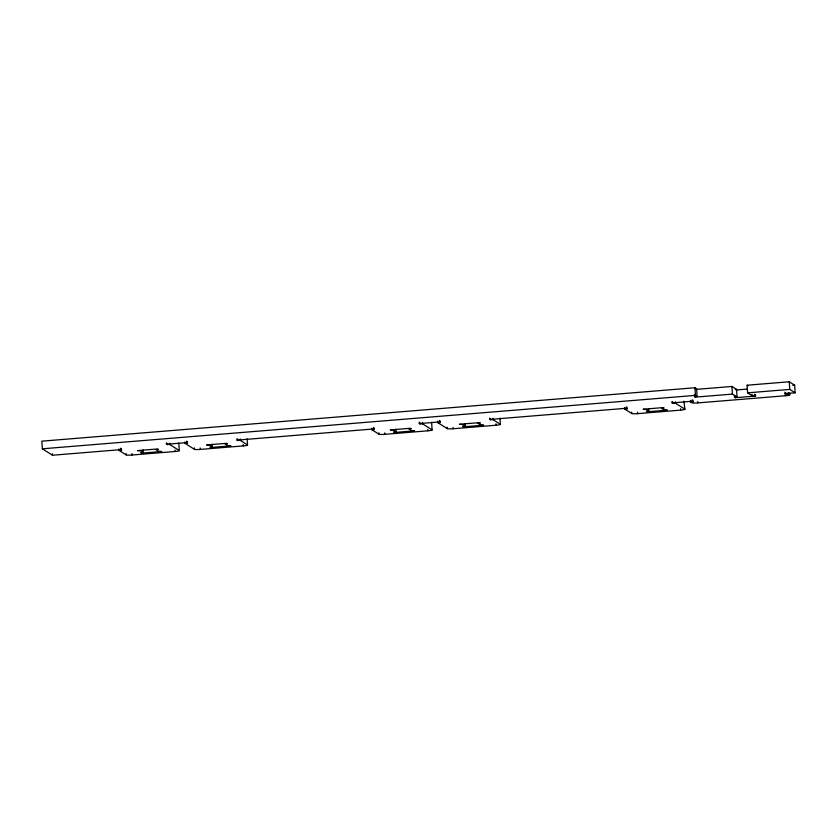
<?xml version="1.0" encoding="UTF-8"?>
<svg xmlns="http://www.w3.org/2000/svg" width="837" height="837" viewBox="0 0 837 837"><rect width="100%" height="100%" fill="white"/><g stroke="black" fill="none" stroke-linecap="round" stroke-linejoin="round"><path stroke-width="1.26" d="M694.428 394.698L694.543 396.612L697.075 396.403L696.583 388.766L694.961 387.74L41.85 441.172L42.342 448.81L52.48 455.234L120.737 449.647L121.553 450.16L121.459 448.737M695.16 388.881L696.583 388.766M697.179 389.299L731.946 386.453L736.539 389.372L737.031 397L734.509 397.209L734.415 395.775M755.445 394.635L755.539 396.068L752.201 395.765L747.608 392.846L747.117 385.219L789.249 381.766L794.658 385.198L795.15 392.825L785.033 393.652L784.949 392.229M735.273 389.477L736.539 389.372M736.089 389.99L747.462 389.059M792.765 385.344L794.658 385.198M42.342 448.81L695.453 395.378L697.075 396.403M694.543 396.612L695.359 397.125L732.438 394.091L737.031 397M747.608 392.846L789.741 389.404L795.15 392.825M166.385 442.836L166.479 444.259L186.703 442.606L187.519 443.118L187.425 441.695M419.201 422.151L419.295 423.574L439.519 421.921L440.335 422.434L440.241 421.011M672.017 401.467L672.111 402.89L692.335 401.237L693.151 401.75L693.057 400.327M734.509 397.209L735.315 397.721L755.539 396.068M166.479 444.259L169.817 444.573L179.285 450.568L178.815 443.411M184.893 441.894L184.987 443.328L187.519 443.118M419.295 423.574L422.633 423.888L432.101 429.883L431.599 422.246A5.127 0.575 -3.7 0 1 430.982 422.664M437.709 421.21L437.803 422.643L440.335 422.434M672.111 402.89L675.449 403.204L684.917 409.199L683.85 401.205M690.525 400.525L690.619 401.959L693.151 401.75M785.033 393.652L789.72 394.813L789.594 392.909M236.944 438.703L237.038 440.136L373.564 428.962L374.369 429.475L374.275 428.052M489.76 418.019L489.854 419.452L626.379 408.278L627.185 408.791L627.091 407.368M118.938 448.935L119.021 450.369L121.553 450.16M237.038 440.136L240.376 440.44L247.543 444.981L247.145 438.776M371.754 428.251L371.837 429.684L374.369 429.475M489.854 419.452L493.192 419.755L500.359 424.296L499.961 418.092M624.569 407.567L624.653 409L627.185 408.791M690.619 401.959L691.969 402.817A5.127 0.575 -3.7 0 0 697.828 402.911L785.472 395.744A5.127 0.575 -3.7 0 0 789.72 394.813M143.242 452.451L140.71 452.66L141.526 453.173L161.75 451.52L158.413 451.206L155.975 449.668L158.507 449.459L157.691 448.946L137.467 450.599L140.815 450.913L143.242 452.451L143.075 449.908M212.347 446.801L209.815 447.01L210.631 447.523L230.855 445.859L227.518 445.556L225.08 444.018L227.612 443.809L226.796 443.296L206.572 444.949L209.909 445.253L212.347 446.801L212.179 444.259M396.058 431.766L393.526 431.976L394.342 432.488L414.566 430.835L411.229 430.532L408.791 428.983L411.323 428.774L410.517 428.262L390.283 429.915L393.631 430.228L396.058 431.766L395.891 429.224M465.163 426.117L462.631 426.326L463.447 426.839L483.671 425.186L480.333 424.872L477.896 423.334L480.428 423.124L479.611 422.612L459.387 424.265L462.725 424.568L465.163 426.117L464.995 423.574M648.874 411.082L646.352 411.291L647.158 411.804L667.382 410.151L664.044 409.848L661.607 408.299L664.139 408.09L663.333 407.577L643.098 409.23L646.446 409.544L648.874 411.082L648.706 408.54M119.021 450.369L126.188 454.909A5.127 0.575 -3.7 0 0 132.058 455.014L175.038 451.499A5.127 0.575 -3.7 0 0 179.285 450.568M184.987 443.328L194.446 449.323A5.127 0.575 -3.7 0 0 200.315 449.427L243.295 445.912A5.127 0.575 -3.7 0 0 247.543 444.981M371.837 429.684L379.004 434.225A5.127 0.575 -3.7 0 0 384.874 434.33L427.853 430.814A5.127 0.575 -3.7 0 0 432.101 429.883M437.803 422.643L447.272 428.638A5.127 0.575 -3.7 0 0 453.131 428.743L496.111 425.227A5.127 0.575 -3.7 0 0 500.359 424.296M624.653 409L631.82 413.541A5.127 0.575 -3.7 0 0 637.689 413.645L680.669 410.13A5.127 0.575 -3.7 0 0 684.917 409.199M747.117 385.219L747.975 385.763M789.249 381.766L789.741 389.404M788.287 392.532L788.381 393.965M785.755 392.741L785.849 394.164M785.378 394.311L785.472 395.744M754.639 394.122L754.733 395.556M752.107 394.332L752.201 395.765M735.221 396.288L735.315 397.721M731.946 386.453L732.438 394.091M697.734 401.478L697.828 402.911M694.961 387.74L695.453 395.378M695.265 395.692L695.359 397.125M692.241 399.804L692.335 401.237M680.575 408.697L680.669 410.13M675.354 401.77L675.449 403.204M672.833 401.98L672.927 403.413M637.595 412.212L637.689 413.645M631.726 412.107L631.82 413.541M626.285 406.845L626.379 408.278M496.017 423.794L496.111 425.227M493.098 418.322L493.192 419.755M490.576 418.531L490.67 419.965M453.037 427.309L453.131 428.743M447.178 427.215L447.272 428.638M439.425 420.488L439.519 421.921M427.759 429.381L427.853 430.814M422.539 422.455L422.633 423.888M420.017 422.664L420.111 424.087M384.779 432.896L384.874 434.33M378.91 432.792L379.004 434.225M373.469 427.529L373.564 428.962M243.201 444.478L243.295 445.912M240.282 439.006L240.376 440.44M237.76 439.216L237.854 440.649M200.221 447.994L200.315 449.427M194.362 447.9L194.446 449.323M186.609 441.172L186.703 442.606M174.943 450.065L175.038 451.499M169.723 443.139L169.817 444.573M167.201 443.348L167.295 444.771M131.964 453.581L132.058 455.014M126.094 453.476L126.188 454.909M120.654 448.213L120.737 449.647M52.386 453.8L52.48 455.234M684.425 401.561A5.127 0.575 -3.7 0 1 683.798 401.98M178.595 443.212A5.127 0.575 -3.7 0 1 178.166 443.348"/></g></svg>
